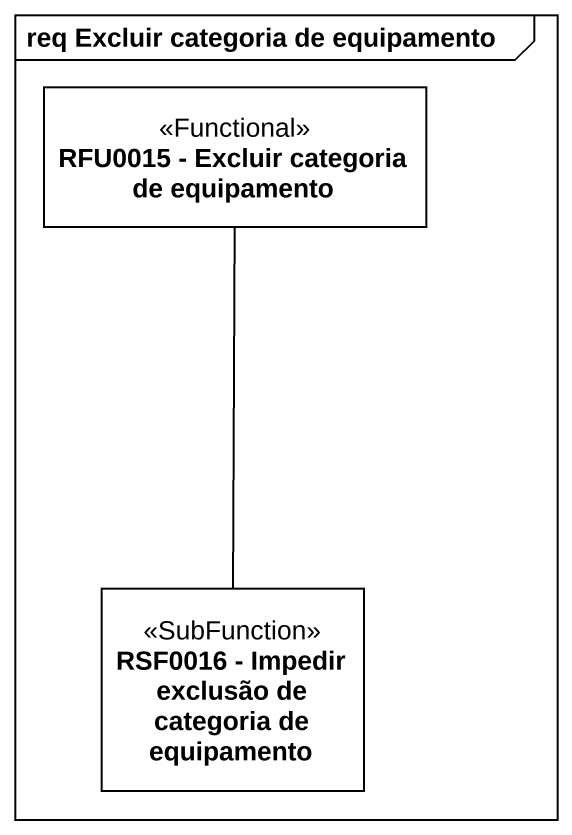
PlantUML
@startuml
mainframe req Excluir categoria de equipamento
hide circle
hide empty members
class "RFU0015 - Excluir categoria de equipamento" as RFU0015_Excluir_categoria <<Functional>>
class "RSF0016 - Impedir exclusão de categoria de equipamento" as RSF0016_Impedir_exclusão_de <<SubFunction>>
RSF0016_Impedir_exclusão_de -up- RFU0015_Excluir_categoria
@enduml
